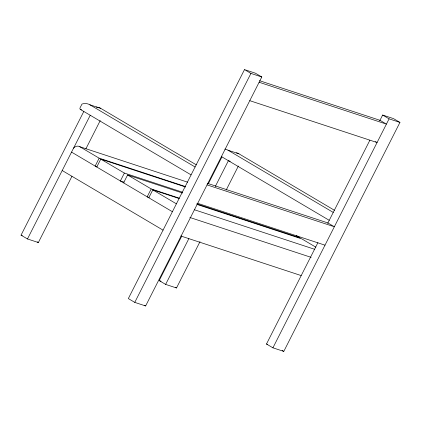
<?xml version="1.0" encoding="UTF-8"?>
<svg xmlns="http://www.w3.org/2000/svg" width="421" height="421" viewBox="0 0 421 421"><rect width="100%" height="100%" fill="white"/><g stroke="black" fill="none" stroke-linecap="round" stroke-linejoin="round"><path stroke-width="0.63" d="M71.959 176.288L38.353 242.533L27.486 238.96L21.05 235.155L83.805 111.46M27.486 238.96L90.241 115.265M85.937 148.739L100.214 120.595M185.203 186.466L99.156 158.17L95.151 166.063L97.019 166.679M96.762 167.016L100.766 159.122L185.561 187.008M182.356 192.144L124.369 173.073L120.364 180.967L124.1 182.198M123.585 182.872L127.589 174.978L182.461 193.023M179.251 198.159L151.192 188.929L147.187 196.828L149.055 197.438M148.792 197.775L152.797 189.882L178.983 198.491M244.496 69.607L128.331 298.578L134.767 302.383L145.634 305.956L261.799 76.985L255.358 73.18L244.496 69.607L250.932 73.412L261.799 76.985M134.767 302.383L250.932 73.412M200.001 241.659L176.504 287.969L165.642 284.396L159.201 280.591L181.809 236.039M208.279 183.861L221.956 156.896M165.642 284.396L188.84 238.67M215.31 186.492L228.392 160.701L230.208 161.296M226.177 190.071L238.37 166.032M379.674 120.901L382.647 115.044L393.514 118.617L399.95 122.422L283.786 351.393L272.924 347.82L266.482 344.015L317.881 242.707M327.685 223.377L369.875 140.225M272.924 347.82L389.083 118.848L399.95 122.422M259.552 80.706L379.979 120.306L386.415 124.111L259.125 82.253M249.779 100.672L377.069 142.535L375.458 141.582M191.087 174.883L80.406 109.449A1.231 1.026 -71.8 0 1 80.069 107.829L81.979 104.061A12.972 10.825 -71.8 0 1 89.862 104.782L100.73 108.355L196.339 164.874M224.882 149.071A12.972 10.825 -71.8 0 1 228.019 150.213L238.886 153.786L334.495 210.311M80.406 109.449L81.611 109.849M207.479 183.345L327.906 222.951L334.342 226.756L207.053 184.893M73.549 148.166A6.041 5.041 -71.8 0 1 79.769 146.708L187.64 182.182M197.707 203.317L324.996 245.175M196.707 203.901L300.21 237.939L296.279 235.613M197.065 204.438L301.815 238.886L315.866 247.19M194.481 209.779L314.819 249.353M189.85 217.468L311.14 257.357M180.798 235.992L301.173 275.576M21.05 235.155L22.255 235.555M159.201 280.591L161.017 281.186M266.482 344.015L267.693 344.41M382.647 115.044L389.083 118.848M228.019 150.213L333.243 212.421M221.383 156.554L329.238 220.315M89.862 104.782L195.091 166.984M79.769 146.708L99.156 158.17M100.766 159.122L124.369 173.073M127.589 174.978L151.192 188.929M152.797 189.882L176.399 203.832M71.549 152.113L172.394 211.726M62.203 170.531L163.048 230.15M175.436 287.338L176.504 287.969M282.181 350.44L283.786 351.393M37.28 241.901L38.353 242.533M144.561 305.32L145.634 305.956M236.407 152.781A12.972 10.825 -71.8 0 1 238.886 153.786M97.598 107.208A12.972 10.825 -71.8 0 1 100.73 108.355M96.251 107.087A12.972 10.825 -71.8 0 1 96.93 107.123"/></g></svg>
